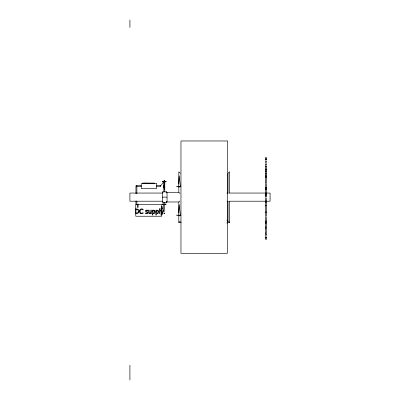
<?xml version="1.0" encoding="UTF-8"?>
<svg xmlns="http://www.w3.org/2000/svg" width="400" height="400" viewBox="0 0 400 400"><rect width="100%" height="100%" fill="white"/><g stroke="black" fill="none" stroke-linecap="round" stroke-linejoin="round"><path stroke-width="0.6" d="M164.86 181.575L164.22 189.425L163.39 181.575M164.705 204.245L164.065 212.09L163.24 204.245M178.37 186.395L179.225 175.88L180.34 186.395L176.405 186.395L179.225 187.015L180.92 186.645M178.37 215.175L179.225 204.66L180.34 215.175L176.405 215.175L179.225 215.795L180.92 215.425M227.035 223.4L227.405 221.705L227.035 220.01M160.575 185.86L163.75 181.79M166.075 201.98L178.81 201.98L179.805 200.98M181.285 222.505L178.81 222.505L180.345 220.965M265.365 159.035L266.335 159.035M265.365 159.865L266.335 159.865M265.365 166.395L266.335 166.395M265.365 169.18L266.335 169.12M265.365 169.82L266.335 169.82M265.365 169.94L266.335 169.94M265.365 171.34L266.335 171.34M265.365 173.27L266.335 173.27M265.365 175.135L266.335 175.135M265.365 176.56L266.335 176.56M265.365 176.845L266.335 176.845M265.365 177.685L266.335 177.685M163.87 180.89L164.795 180.89L164.795 191.565L163.87 191.565L163.855 186.615M150.98 183.11L147.995 183.11L147.995 183.68M141.32 185.61L136.41 185.75M156.65 185.61L160.5 185.61L160.5 186.575L156.65 186.575M164.33 185.725L163.455 185.725L163.455 187.055L164.33 187.055L164.33 185.725L164.285 186.16L163.5 186.16L163.5 185.725M136.41 186.575L141.32 186.575M265.365 187.67L266.335 187.625M265.365 187.765L266.335 187.765M265.365 188.15L266.335 188.15M265.365 188.525L266.335 188.525M265.365 189.485L266.335 189.485M162.865 191.89L166.58 191.89M166.075 192.29L178.81 192.29L179.985 193.47M162.4 193.06L129.91 193.06L129.91 201.21L162.4 201.21M226.91 193.06L228.155 193.06M229.395 193.06L265.155 193.06M265.365 193.065L270.09 193.06L270.09 201.21L266.39 201.21M265.365 193.38L266.335 193.38M265.365 194.74L266.335 194.74M265.365 195.835L266.335 195.835M162.4 197.135L167.045 197.135M265.365 201.08L266.335 201.08M226.91 201.21L228.155 201.21M229.395 201.21L265.155 201.21M265.365 202.105L266.335 202.105M162.865 202.38L166.58 202.38M163.87 202.705L164.795 202.705M265.365 205.555L266.335 205.555M161.565 206.29L162.045 206.29L161.975 207.98M161.565 210.225L162.045 210.225L161.975 208.535M265.365 212.24L266.335 212.24M163.87 213.38L164.795 213.38M265.365 221.105L266.335 221.105M265.365 222.06L266.335 222.06M227.07 222.505L229.545 222.505L229.545 201.21M265.365 223.155L266.335 223.155M265.365 227.08L266.335 227.08M265.365 233.18L266.335 233.135M265.365 237.045L266.335 237.045M265.365 237.875L266.335 237.875M180.345 173.3L178.81 171.765L178.81 183.58M229.545 222.505L228.01 220.965L228.01 201.21M266.335 157.27L266.335 159.985L265.365 159.985L265.365 157.27M266.335 177.155L266.335 165.79L265.365 165.79L265.365 177.155M266.335 177.65L266.335 182.74L265.365 182.74L265.365 177.65M266.335 183.35L266.335 196.96L265.365 196.96L265.365 183.35M266.335 197.955L266.335 211.055M266.335 217.23L266.335 228.62L265.365 228.62L265.365 217.23M266.335 228.855L266.335 233.275L265.365 233.275L265.365 228.855M266.335 239.615L266.335 236.94L265.365 236.94L265.365 239.615M265.365 197.955L265.365 211.055M229.545 193.06L229.545 171.765L228.01 173.3L228.01 193.06M178.81 186.69L178.81 192.29M178.81 201.98L178.81 212.55M178.81 215.66L178.81 222.505M167.045 192.33L167.045 201.935M166.58 191.565L166.58 192.96M166.58 201.31L166.58 202.705M164.285 187.055L164.285 186.615L163.5 186.615L163.5 187.055M163.93 187.055L163.905 185.725L163.855 186.16M162.865 191.565L162.865 192.96M162.865 201.31L162.865 202.705M162.4 192.33L162.4 201.935M161.855 207.98L161.855 208.54M161.635 206.29L161.565 207.98M161.565 208.535L161.635 210.225M154.56 183.68L154.56 183.11L151.32 183.11L151.32 183.68M153.96 183.11L153.96 183.68M152.71 183.11L152.71 183.68M151.98 183.11L151.98 183.68M150.41 183.11L150.43 183.68M148.525 183.11L148.525 183.68M148.115 183.11L148.115 183.68M147.84 183.68L147.855 183.11L142.62 183.11L142.62 183.68M147.195 183.11L147.18 183.68M146.645 183.11L146.645 183.68M145.96 183.11L145.96 183.68M145.465 183.11L145.465 183.68M144.805 183.11L144.805 183.68M144.745 183.11L144.745 183.68M144.335 183.11L144.335 183.68M143.77 183.11L143.77 183.68M143.675 183.11L143.675 183.68M136.875 193.67L136.875 185.75L135.95 185.75L135.95 193.67M136.875 200.98L136.875 204.635M135.95 200.98L135.95 204.635M135.76 208.915L135.76 204.635L161.755 204.635L161.755 216.24L135.76 216.24L135.76 213.19M129.91 20L129.91 27.425M129.91 365.145L129.91 380M140.235 213.26A2.095 2.095 0 0 0 141.025 213.685L143.105 213.355L143.105 212.6L141.905 213.205A1.52 1.52 0 0 1 140.795 212.93C138.965 211.43 141.125 207.895 143.105 210.01L143.105 209.245C140.845 207.665 138.485 210.64 139.835 212.76A1.84 1.84 0 0 0 140.475 213.44M139.085 210.05C139.715 212.5 137.725 214.305 135.355 213.675L135.355 208.93L137.085 209L139.085 210.05M155.095 211.88C155.55 214.555 151.585 212.51 152.8 214.99L152.24 214.99L152.24 210.18L152.805 210.18L152.805 210.695A0.735 0.735 0 0 1 153.37 210.135L154.56 210.42L155.095 211.88M158.705 211.88C159.16 214.555 155.195 212.51 156.41 214.99L155.85 214.99L155.85 210.18L156.415 210.18L156.415 210.695A0.735 0.735 0 0 1 156.98 210.135L158.17 210.42L158.705 211.88M138.405 211.3L137.94 212.71L135.985 213.16L135.985 209.455L137.945 209.895L138.405 211.3M160.42 185.83L160.73 185.895L160.43 185.79M164.25 180.915L164.56 180.98L164.25 180.915M152.84 211.39C153.57 217.34 156 207.77 152.84 211.39M156.455 211.39C157.18 217.34 159.61 207.77 156.455 211.39M145.525 210.855C145.035 212.39 147.655 211.775 147.42 213.015L146.61 213.32L145.47 212.985L145.47 213.59C149.74 214.225 147.65 211.905 146.11 210.855L146.815 210.555L147.885 210.805L147.885 210.25L146.31 210.12L145.525 210.855M150.765 212.13L150.365 213.075A0.805 0.805 0 0 1 149.85 213.26L149.2 212.72L149.155 210.115L148.57 210.115C147.71 211.525 148.995 215.25 150.765 213.125L150.765 213.675L151.355 213.675L151.355 210.105L150.765 210.105L150.765 212.13M164.08 213.295C164.31 214.135 164.75 212.64 164.08 213.295M161.93 213.675L161.65 214.355L160.86 214.55L160.86 215.04L162.06 214.745L163.75 210.115L163.125 210.115L162.145 212.915L161.16 210.115L160.54 210.115L161.93 213.675M164.22 181.115L162.115 181.575L166.325 181.575L164.22 181.115M164.065 203.785L161.96 204.245L166.175 204.245L164.065 203.785M227.385 140.97L180.97 140.97L180.97 253.3L227.385 253.3L227.385 140.97M266.335 161.495L265.365 161.495L265.365 162.45L266.335 162.45L266.335 161.495M266.335 163.865L265.365 163.865L265.365 164.82L266.335 164.82L266.335 163.865M156.65 183.68L141.23 183.68L141.23 188.5L156.65 188.5L156.65 183.68M138.095 204.55L137.69 204.55L137.69 207.48L138.095 207.48L138.095 204.55M162.265 207.98L161.345 207.98L161.345 208.535L162.265 208.54L162.265 207.98M160.055 208.715L159.47 208.715L159.47 213.675L160.055 213.675L160.055 208.715M266.335 211.605L265.365 211.605L265.365 216.255L266.335 216.255L266.335 211.605M266.335 234.32L265.365 234.32L265.365 235.415L266.335 235.415L266.335 234.32M146.315 183.68L146.315 183.11L146.295 183.68"/></g></svg>
